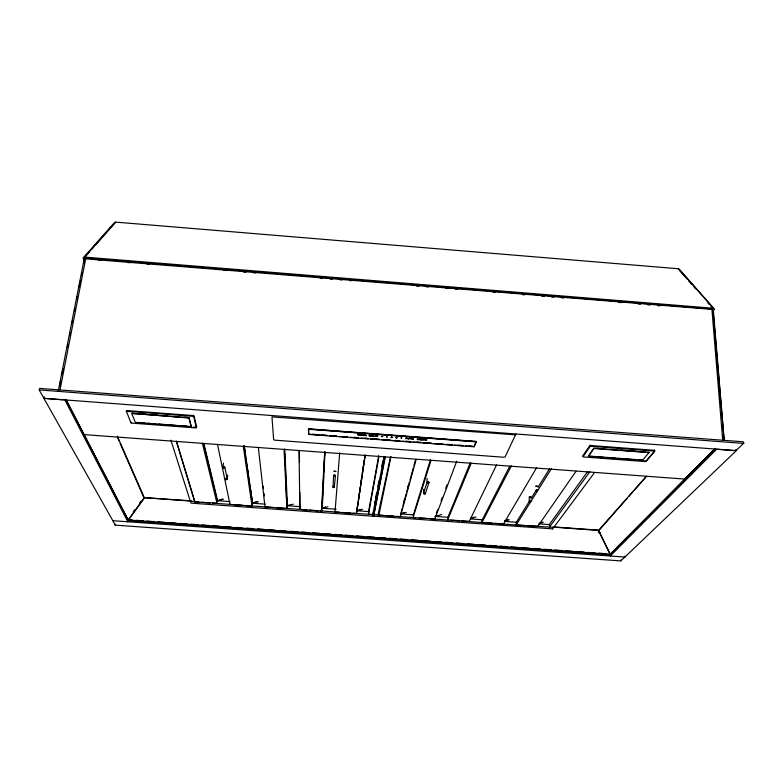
<?xml version="1.0" encoding="UTF-8"?>
<svg xmlns="http://www.w3.org/2000/svg" width="783" height="783" viewBox="0 0 783 783"><rect width="100%" height="100%" fill="white"/><g stroke="black" fill="none" stroke-linecap="round" stroke-linejoin="round"><path stroke-width="1.17" d="M724.206 440.379L713.274 309.471L84.505 258.762M43.897 398.204L39.238 390.11L39.561 388.397L743.361 441.798L743.84 443.129L735.991 450.626L44.2 398.322L44.093 397.001M308.424 429.133L308.708 434.399L473.96 446.78L476.27 441.759M476.162 441.974L475.966 441.406L308.796 428.839L308.512 434.32M84.055 260.357L83.233 257.901L114.161 222.989M678.812 268.833L713.567 308.189L713.401 309.05L84.447 257.93L84.221 257.235L115.346 222.088L678.665 268.775L678.734 269.616M426.98 482.328L427.136 478.374M423.652 489.306L423.495 493.173L427.205 481.946M299.047 450.949L299.86 509.459L321.431 511.123L324.691 451.644M322.195 504.878L322.85 491.46M322.968 489.023L323.624 475.614M323.8 471.953L324.387 459.758M324.563 456.098L324.749 452.447M327.969 506.728L322.244 508.412L325.014 451.869M391.931 437.12C390.071 436.258 394.26 437.991 390.981 437.58M736.304 450.568L736.235 449.373M333.02 486.977L333.607 475.418M44.161 397.118L43.985 398.557L112.85 520.705L624.883 557.046L624.903 556.087L624.746 557.007M333.127 486.39L333.039 487.496L334.214 487.584L335.496 475.565M339.675 452.76L335.007 512.102L356.529 513.531L365.074 455.863M624.883 557.046L620.665 560.902L115.346 525.158L112.654 520.489M713.01 309.363L711.943 309.579L722.699 440.271M84.114 434.604L684.528 479.059M648.901 452.74L648.706 452.173M654.529 449.912L654.549 451.468L646.141 461.363L645.172 461.569L583.648 456.969L582.885 456.195M227.266 478.853L227.726 474.987M222.891 467.353L223.547 463.066M645.809 461.441L645.877 460.913M588.473 456.019L642.354 460.061M583.071 456.743L590.245 446.251L590.216 445.067M620.89 560.863L620.89 559.943M356.696 511.025L357.948 502.569M358.301 500.151L358.663 497.734M359.015 495.316L360.268 486.86M360.62 484.442L361.863 475.976M362.226 473.558L362.578 471.141M362.94 468.723L364.183 460.267M364.545 457.849L364.898 455.432M362.588 509.224L356.911 510.908L365.191 454.864M115.228 524.14L115.121 525.08M593.984 448.111L588.483 456.362M115.189 222.118L115.199 222.842M378.737 455.628L368.607 511.446L368.695 514.284M378.952 456.558L368.48 514.206M384.815 457.282L373.608 516.193L552.553 528.858M527.771 525.794L553.689 527.321M126.503 411.692L126.503 410.654M374.597 503.459L375.057 501.081M375.517 498.712L376.672 492.781M377.817 486.85L378.972 480.919M381.732 466.688L382.887 460.756M353.113 513.227L372.757 514.509L384.052 456.929M551.506 468.528L516.173 525.011L537.667 526.303M58.275 390.913L84.339 258.321M59.537 386.675L60.712 380.665M61.886 374.666L63.071 368.666M67.309 347.065L67.778 344.657M69.667 335.055L70.137 332.658M72.026 323.056L72.496 320.658M74.375 311.047L74.855 308.649M76.734 299.047L77.204 296.649M79.093 287.048L80.267 281.048M81.452 275.039L81.921 272.641M83.801 263.039L84.28 260.641M59.997 389.993L85.719 258.644L84.633 258.253M383.885 515.439L373.882 514.568L385.295 457.027M390.443 457.223L377.974 514.95M407.845 438.558L407.659 438.079L408.217 438.881A1.36 0.499 2.8 0 0 408.609 438.911L409.411 438.206L409.02 438.617M390.942 456.567L378.884 515.253L400.338 516.682L416.135 459.464M509.753 466.237L481.888 520.529L482.23 522.682L503.479 523.847M127.57 521.752L128.001 520.421L65.625 399.584M624.971 556.967L736.108 450.891L736.128 449.481M447.504 519.824L469.193 521.38M474.165 446.741L476.172 441.514M587.7 471.483L549.402 524.473L549.646 527.292M552.524 529.044L553.64 527.39M529.66 500.817L516.183 522.515L516.183 525.041M430.973 460.57L413.081 517.602L434.81 518.914M515.684 434.859L271.965 416.899L273.639 439.752L274.559 440.144L503.978 457.262L505.015 457.018L515.889 434.105M420.608 439.439L421.205 439.801A1.918 0.705 2.5 0 1 420.412 439.801L419.434 439.341L420.628 439.048A2.026 0.744 2.6 0 1 421.332 439.165L421.332 439.165A1.537 0.568 2.6 0 0 420.598 439.136L419.727 439.41L420.481 439.703A1.595 0.587 2.5 0 0 420.931 439.713L420.97 439.557M403.685 502.432L404.654 498.908M407.551 488.338L408.52 484.814M131.906 413.365L135.733 413.551M406.279 512.366L400.651 514.059L402.266 508.157M402.912 505.798L406.152 494.004M406.798 491.646L409.392 482.211M410.038 479.852L413.277 468.068M413.933 465.709L415.548 459.807M447.563 518.052L470.358 462.606M413.14 515.576L430.415 459.846M199.088 502.157L190.338 501.189L191.111 503.146L372.219 516.154L372.816 514.5M373.736 513.442L373.608 516.193M679.624 269.841L714.341 309.246L712.882 311.36M372.444 516.105L372.669 513.374M425.257 493.926L428.908 482.759M126.288 410.938L130.878 422.771L131.769 423.123L195.574 427.9L196.22 427.763L193.528 415.156M131.759 413.59L135.41 422.507L191.111 426.618L188.928 417.799M321.813 511.035L322.019 508.529M127.805 521.693L64.744 399.643M258.37 447.739L264.987 506.953L286.94 508.559L285.404 468.557M308.59 428.888L308.502 429.378M436.366 513.139L437.648 509.753M441.044 500.719L442.317 497.322M445.723 488.289L446.995 484.892M456.783 461.138L434.731 519.178M217.488 444.343L230.016 504.438L251.725 506.112L252.371 503.518L243.973 445.977M396.991 437.844L395.914 437.805L396.687 437.834M176.449 441.113L194.947 501.913L217.155 503.254M447.573 520.108L471.219 463.203M196.279 427.675L196.455 427.244M496.559 464.916L469.125 521.654M117.342 436.16L144.336 497.645L128.314 519.883L127.766 519.374M131.916 413.326L188.86 417.995M481.927 522.574L511.407 465.856M128.647 519.648L144.532 497.753L191.023 501.1M536.688 467.578L503.42 524.121M530.943 498.751L536.071 490.481M537.999 487.378L549.549 468.782M582.748 455.912L589.619 445.85M576.043 471.258L537.618 526.577M588.385 456.127L593.788 448.365M133.316 511.7L134.696 509.782M139.55 503.068L140.94 501.149M549.431 527.194L589.912 471.64M712.98 309.872L724.109 440.183M594.219 472.991L553.659 527.517M610.809 553.757L610.221 554.178L712.315 451.214M642.481 460.404L648.99 452.515M646.415 460.678L654.833 450.763M225.768 478.56C224.212 480.586 228.626 479.676 226.522 478.736M224.398 467.911C225.719 465.171 221.012 467.657 224.104 468.068C226.522 467.441 221.462 466.962 223.605 467.901M84.29 257.852L89.82 251.578M91.405 249.787L93.774 247.105M95.36 245.314L114.984 223.057M646.357 476.289L598.633 530.326L610.202 554.188M627.212 498.242L599.249 530.091M628.808 496.432L632.811 491.91M634.406 490.099L646.406 476.534M144.591 497.606L191.14 500.826M715.212 448.336L684.518 479.235M715.447 448.639L610.358 554.658L610.603 556.008M610.407 555.92L716.592 449.236L736.147 450.724M143.71 497.313L120.142 443.413M194.703 501.707L176.459 441.739M365.759 435.201L365.201 435.221M408.941 438.734L407.933 438.705M83.223 257.969L84.153 257.979M391.852 437.237L391.647 437.335A7.301 2.701 3.3 0 1 391.246 437.482L391.177 437.511M217.048 503.528L202.376 443.217M529.778 500.562C527.899 501.854 531.853 502.833 530.659 500.797M424.122 492.859C422.076 494.367 426.647 494.866 424.758 492.899M356.911 510.908L360.219 509.449M252.048 506.043L243.298 446.437M293.263 504.223L287.488 505.466M223.537 499.192L217.615 500.768L222.264 499.094M425.942 439.596L426.745 439.557L425.502 440.115L426.666 440.095L425.913 439.625M286.94 508.559L284.053 449.648M423.906 493.192L425.384 493.505L424.915 493.202M539.927 522.819L542.051 522.144M540.104 523.259L543.294 522.251M504.898 521.135L509.185 519.795M504.722 520.695L507.932 519.687M470.485 518.229L473.725 517.22M470.652 518.669L476.054 516.986M441.759 514.509L435.025 516.428M403.92 512.601L400.651 514.059M325.591 506.953L322.244 508.412M253.77 502.617L257.176 501.609M258.449 501.707L252.518 503.009M128.422 520.029L610.006 554.207L598.398 530.404L553.141 527.145M225.817 478.677L225.308 478.922L225.935 479.235M226.639 479.284L226.698 478.452M334.87 476.064C336.856 475.301 331.718 475.31 334.498 476.221C337.179 475.526 332.951 473.421 333.91 475.947M334.008 487.114L334.517 486.997L334.038 486.282M530.404 497.185C532.685 496.765 528.271 496.246 529.719 497.136M530.414 501.433L531.128 501.11L530.404 500.875M84.261 257.059L713.567 308.277M648.921 452.623L593.994 448.493M743.772 443.432L39.248 389.924M654.588 451.106L590.245 446.251M476.152 441.857L308.551 429.26M193.372 416.35L126.572 411.32M412.572 439.116L413.316 438.803L411.741 438.764L413.63 438.901L412.631 438.441M427.9 482.915L428.888 482.553L427.097 482.661M536.629 490.892C539.399 491.195 536.052 487.926 536.189 490.52C538.577 492.096 536.825 489.091 536.032 490.755M412.602 438.539L411.457 438.695L412.426 439.204M216.578 500.65L229.996 501.609M251.95 503.195L265.359 504.164M287.312 505.74L300.731 506.709M321.461 508.206L336.093 509.253M356.833 510.751L369.028 511.632M401.092 513.932L413.267 514.813M435.191 516.389L448.59 517.357M470.514 518.933L482.7 519.814M504.624 521.39L516.809 522.271M538.733 523.847L549.695 524.639M554.227 526.949L598.095 530.101L599.357 532.391M201.515 502.324L210.01 502.94M212.428 503.117L231.837 504.506M234.264 504.683L242.75 505.289M245.177 505.466L274.285 507.56M276.712 507.736L307.024 509.919M309.451 510.085L317.947 510.702M320.364 510.878L339.773 512.268M342.2 512.444L350.686 513.051M386.322 515.615L393.634 516.144M397.294 516.408L415.587 517.72M419.248 517.984L426.559 518.512M430.219 518.777L448.512 520.088M450.949 520.264L459.484 520.881M461.921 521.057L492.409 523.25M494.846 523.426L525.334 525.618M598.192 532.597L600.63 532.773M132.376 520.049L128.578 519.775M136.027 520.303L143.328 520.822M146.979 521.087L154.29 521.605M157.941 521.86L165.252 522.378M168.903 522.643L176.204 523.161M179.855 523.416L187.166 523.935M190.817 524.199L198.119 524.718M201.779 524.972L209.081 525.491M212.731 525.755L220.043 526.274M223.693 526.528L230.995 527.047M235.869 527.39L241.957 527.83M246.831 528.173L252.919 528.603M257.783 528.946L263.871 529.386M268.745 529.729L274.833 530.16M279.707 530.502L285.795 530.943M290.659 531.285L297.971 531.804M301.621 532.058L308.923 532.577M312.574 532.841L319.885 533.36M323.536 533.615L330.847 534.133M334.498 534.398L341.799 534.916M345.45 535.171L352.761 535.689M356.412 535.954L363.713 536.472M367.374 536.727L374.675 537.246M378.326 537.51L385.637 538.029M389.288 538.283L396.589 538.802M400.25 539.066L407.551 539.585M411.202 539.839L418.514 540.358M422.164 540.622L430.689 541.229M434.34 541.484L441.641 542.002M445.302 542.267L452.603 542.785M456.254 543.04L463.565 543.559M467.216 543.823L474.518 544.342M478.168 544.596L485.48 545.115M489.13 545.379L496.432 545.898M500.092 546.152L507.394 546.671M511.045 546.935L518.356 547.454M522.007 547.709L529.308 548.227M532.969 548.491L540.27 549.01M543.921 549.265L551.232 549.783M554.883 550.048L562.184 550.566M565.845 550.821L573.146 551.34M576.797 551.604L584.108 552.123M587.759 552.377L595.06 552.896M598.711 553.16L606.022 553.679M127.707 520.548L610.016 554.775M63.129 399.868L43.995 398.381M127.247 410.586L192.755 415.519M590.979 445.537L654.069 450.294M142.956 414.099L146.568 414.373M152.587 414.824L157.403 415.186M164.626 415.734L167.043 415.91M174.266 416.458L177.878 416.732M183.897 417.182L188.713 417.545M596.617 448.258L599.034 448.434M601.461 448.62L603.889 448.796M611.151 449.344L614.792 449.618M620.841 450.078L625.695 450.44M631.754 450.9L635.385 451.174M642.657 451.722L645.075 451.899M132.063 413.473L188.674 417.74M594.228 448.267L648.755 452.368M308.776 429.035L475.976 441.602M358.262 434.673L359.064 434.741L358.252 434.771M363.694 435.103L364.526 435.162L363.684 435.201M371.739 435.71L372.581 435.769L371.729 435.808M422.017 439.488L423.163 439.576M365.181 435.319L366.366 435.7M401.473 438.02L401.513 437.814C402.902 438.549 399.565 437.305 401.454 438.118M421.998 439.586L423.133 439.664M312.397 434.213L317.252 434.575M322.116 434.937L326.971 435.299M333.049 435.759L336.69 436.033M342.768 436.483L347.623 436.855M353.701 437.305L358.555 437.668M364.633 438.128L368.274 438.402M374.352 438.852L379.207 439.224M385.285 439.674L390.14 440.036M395.004 440.408L399.859 440.77M405.937 441.221L410.791 441.592M416.869 442.043L420.51 442.317M426.588 442.777L431.443 443.139M437.521 443.589L442.385 443.961M447.24 444.323L452.104 444.685M458.172 445.145L463.037 445.507M469.105 445.958L472.756 446.232M308.727 434.203L326.951 435.573M329.379 435.749L336.67 436.297M339.098 436.483L347.603 437.12M350.03 437.296L358.536 437.942M360.963 438.118L368.255 438.666M370.682 438.852L379.187 439.488M381.615 439.664L399.839 441.035M402.276 441.221L410.772 441.857M413.209 442.033L420.491 442.581M422.928 442.767L431.423 443.403M433.86 443.589L452.085 444.95M454.512 445.136L463.017 445.772M465.445 445.958L472.736 446.496M136.673 422.399L145.109 423.035M147.527 423.212L155.964 423.848M158.381 424.034L176.469 425.384M178.886 425.57L187.333 426.197M588.64 456.274L594.718 456.724M597.145 456.91L604.437 457.458M606.874 457.634L615.379 458.27M617.816 458.456L636.05 459.827M638.478 460.003L642.129 460.277M141.566 423.251L143.974 423.427M151.188 423.975L153.595 424.151M162.012 424.778L164.42 424.963M172.847 425.59L175.255 425.776M182.468 426.314L184.876 426.49M193.303 427.126L195.701 427.303M590.793 456.9L593.201 457.086M600.434 457.624L602.841 457.81M611.288 458.437L613.696 458.623M622.133 459.249L624.55 459.435M631.783 459.973L634.191 460.15M642.628 460.786L645.045 460.962M98.482 260.152L100.919 260.348M127.717 262.52L130.154 262.726M147.204 264.106L149.641 264.311M223.938 270.35L226.375 270.546M243.425 271.936L245.862 272.132M253.163 272.729L255.601 272.924M320.159 278.171L322.596 278.366M329.897 278.963L332.335 279.159M339.646 279.756L342.083 279.952M349.384 280.549L351.821 280.745M416.37 285.991L418.807 286.196M426.118 286.784L428.555 286.989M445.605 288.369L448.042 288.575M455.354 289.162L457.781 289.367M493.104 292.235L495.541 292.431M522.339 294.614L524.776 294.809M541.826 296.199L544.263 296.395M551.565 296.992L554.002 297.188M561.313 297.785L563.75 297.98M618.56 302.434L620.997 302.63M638.047 304.019L640.484 304.215M647.786 304.812L650.223 305.008M657.534 305.605L659.971 305.801M217.645 500.875L203.805 443.354M252.606 503.391L244.218 445.635M287.469 505.896L284.699 448.874M714.36 309.314L713.46 309.177L710.964 306.28M334.047 486.576L334.595 486.889M190.357 501.394L170.9 440.193M365.788 435.094L364.849 435.622L364.947 434.868L366.033 435.475M366.317 435.671L366.336 435.681A4.463 1.644 3.6 0 1 366.131 435.544M396.736 437.413L396.061 437.335L397.001 437.775M127.707 519.491L65.87 399.673M679.644 270.693L686.789 278.777M688.404 280.617L691.624 284.278M694.041 287.028L695.656 288.868M707.832 302.757L709.437 304.587M65.929 399.301L128.197 519.961M117.685 437.824L119.153 441.181M189.065 417.897L191.267 426.363M193.988 416.037L196.699 426.98M203.619 443.932L217.38 501.482M224.799 467.089L227.168 478.814M299.938 509.488L299.899 492.497M244.599 448.747L244.942 451.155M246.175 459.592L246.518 461.999M247.741 470.426L248.094 472.834M250.022 486.086L252.292 501.746M263.245 486.214L263.509 488.641M264.047 493.505L264.311 495.933M712.941 311.732L713.147 314.169M713.753 321.47L713.949 323.898M714.448 329.986L714.752 333.636M715.261 339.714L715.456 342.151M716.063 349.453L716.259 351.88M716.866 359.182L717.071 361.619M717.668 368.91L717.874 371.348M718.373 377.426L718.579 379.863M719.176 387.164L719.381 389.591M719.978 396.893L720.184 399.33M721.486 415.147L721.691 417.574M722.298 424.875L722.494 427.312M723.101 434.604L723.296 437.041M286.969 498.174L287.273 504.242M284.63 452.838L285.276 466.139M131.113 422.35L131.133 422.889M299.341 450.323L299.498 462.371M529.239 497.029L529.249 500.885M535.866 486.165L537.715 486.302L535.866 486.165M370.78 435.651L369.449 435.867L369.537 435.309L370.78 435.691M381.399 436.483L382.721 436.532L381.399 436.483M381.693 436.503L382.427 436.522L381.703 436.464M358.007 434.35L357.919 435.103L359.103 434.428L358.007 434.35M359.417 434.457L359.612 435.231L359.417 434.457M360.16 434.506L360.063 435.26L361.276 435.348L360.16 434.506M361.462 434.604L362.069 435.407L363.165 434.741L361.462 434.604M363.449 434.761L363.341 435.505L364.526 435.593L363.645 435.436L364.604 434.849L363.449 434.761M369.253 435.191L369.145 435.945L371.083 435.71L369.253 435.191M371.504 435.358L371.387 436.111L372.571 436.2L371.69 436.033L372.659 435.446L371.504 435.358M372.992 435.475L372.874 436.219C375.36 437.08 377.152 435.172 374.117 436.317L372.992 435.475M376.936 436.131L378.052 435.857L376.241 435.72L376.936 436.131M386.812 436.513L386.959 437.276L386.812 436.513M409.646 438.226L410.165 439.018L411.349 438.353L409.646 438.226M428.927 482.348C426.95 484.922 427.215 479.49 428.927 482.348M417.398 438.813L417.202 439.547L418.406 439.645L417.398 438.813M418.866 438.92L418.954 439.684L418.866 438.92M421.812 439.146L421.616 439.88L421.812 439.146M423.251 439.253L423.045 439.987L423.251 439.253M423.818 439.292L424.494 439.439L424.317 440.085L425.521 439.42L423.818 439.292M334.008 471.2L335.809 471.454L334.008 471.2M375.194 435.798L375.194 435.798M406.426 438.147L406.426 438.147M406.357 437.981C403.265 438.813 409.362 439.126 406.357 437.981"/></g></svg>
